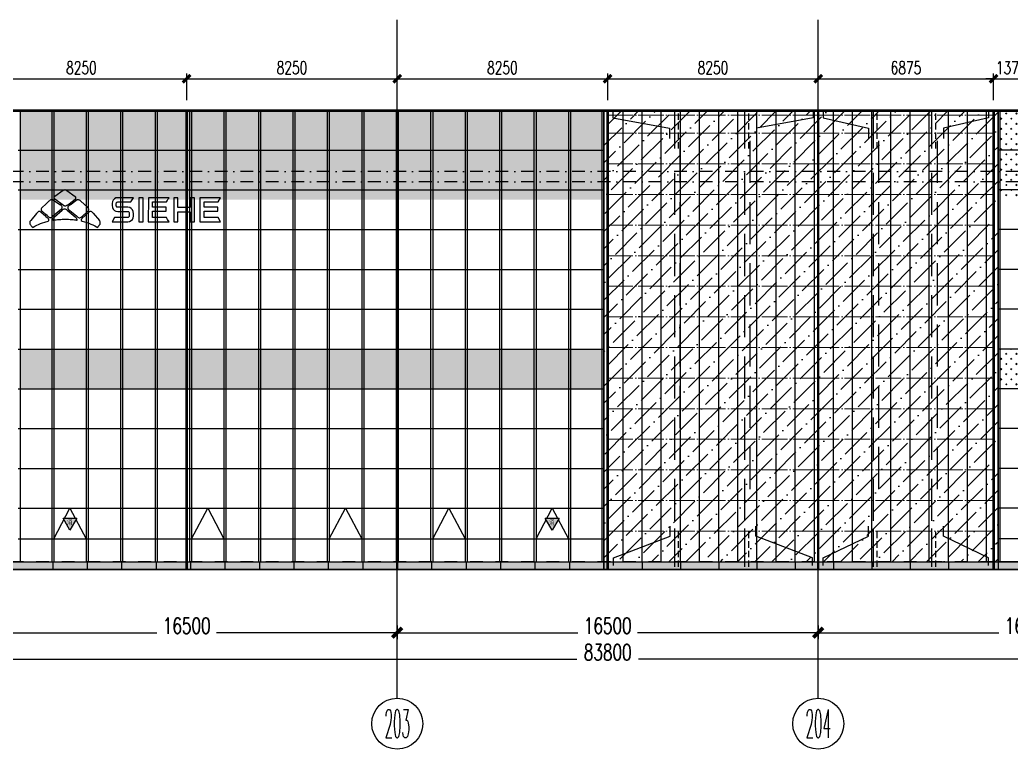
# Model space of a CAD drawing. Extents: x -2072575 to 87763, y -155913 to 742026.
# Drawn here: x -1255648 to -1216796, y 551370 to 579968 of the extents above; entities that cross this region are included whole.
import ezdxf
from ezdxf.enums import TextEntityAlignment as Align

# ---------------------------------------------------------------- set-up
doc = ezdxf.new("R2010")
doc.units = 0
doc.header["$LTSCALE"] = 1000
for name, pattern in [('CENTER', [2, 1.25, -0.25, 0.25, -0.25]), ('DASHDOT', [1, 0.5, -0.25, 0, -0.25]), ('DASHED', [0.75, 0.5, -0.25]), ('DOT', [0.25, 0, -0.25]), ('DOTE', [2.42, 2, -0.2, 0.02, -0.2])]:
    doc.linetypes.add(name, pattern=pattern)
doc.layers.get('Defpoints').update_dxf_attribs({"color": 210})
for name, color, linetype in [('!ZN1-填充-8', 8, 'Continuous'), ('!ZN1-文字-7', 7, 'Continuous'), ('!ZN1-标注-173', 173, 'Continuous'), ('!ZN3-玻璃幕墙-4', 4, 'Continuous'), ('!ZN4-辅助材料-1', 1, 'Continuous'), ('12圆钢+30钢套管撑杆', 3, 'Continuous'), ('12圆钢斜拉条', 30, 'Continuous'), ('12圆钢直拉条', 22, 'Continuous'), ('3符号', 3, 'Continuous'), ('3铝板幕墙', 3, 'Continuous'), ('4玻璃幕墙', 4, 'Continuous'), ('A-LIN-V', 9, 'Continuous'), ('A-SFCE', 30, 'Continuous'), ('A-云线', 50, 'Continuous'), ('AS-WALL', 40, 'Continuous'), ('DIM', 173, 'Continuous'), ('DOT', 8, 'DOT'), ('DOTE', 1, 'CENTER'), ('压型钢板', 23, 'Continuous')]:
    doc.layers.add(name, color=color, linetype=linetype)
for name, color, linetype, lineweight in [('A-WALL-HATCH', 8, 'Continuous', 13), ('冷弯薄壁C型钢 250x75x20x3.0', 51, 'DOTE', 0), ('梁', 4, 'Continuous', 18)]:
    doc.layers.add(name, color=color, linetype=linetype, lineweight=lineweight)
doc.styles.add('_TCH_AXIS', font='COMPLEX', dxfattribs={"bigfont": 'GBCBIG'})
doc.styles.add('DHTEXT-1', font='romans.shx', dxfattribs={"width": 0.7, "bigfont": 'chinese.shx'})
doc.styles.add('样式 1', font='romans.shx', dxfattribs={"width": 0.7, "bigfont": 'chinese.shx'})
doc.dimstyles.new('ZN200', dxfattribs={"dimscale": 200, "dimtxt": 2.5, "dimasz": 1.5, "dimexe": 1, "dimexo": 2, "dimgap": 0.9, "dimtad": 1, "dimdec": 0, "dimdsep": 46, "dimtxsty": 'DHTEXT-1', "dimblk": 'ARCHTICK', "dimcen": 2.5, "dimclrd": 173, "dimclre": 173, "dimclrt": 7, "dimazin": 2, "dimtfac": 1, "dimtdec": 0, "dimtix": 1, "dimtmove": 2, "dimatfit": 3, "dimfxl": 0, "dimtolj": 1, "dimtzin": 0, "dimarcsym": 0})
doc.dimstyles.new('ZN250', dxfattribs={"dimscale": 250, "dimtxt": 2.5, "dimasz": 1.5, "dimexe": 1, "dimexo": 2, "dimgap": 0.9, "dimtad": 1, "dimdec": 0, "dimdsep": 46, "dimtxsty": 'DHTEXT-1', "dimblk": 'ARCHTICK', "dimcen": 2.5, "dimclrd": 173, "dimclre": 173, "dimclrt": 7, "dimazin": 2, "dimtfac": 1, "dimtdec": 0, "dimtix": 1, "dimtmove": 2, "dimatfit": 3, "dimfxl": 0, "dimarcsym": 0})

# ---------------------------------------------------------------- blocks, each defined once
blk = doc.blocks.new('_ArchTick')
at = {"color": 0, "linetype": 'ByBlock', "const_width": 0.4}
blk.add_lwpolyline([(-0.5, -0.5), (0.5, 0.5)], dxfattribs=at)
blk = doc.blocks.new('*D137')
at = {"layer": 'Defpoints', "color": 0, "ltscale": 2500, "transparency": 16777216}
for p in [(-1315387, 656391), (-1231587, 656391), (-1231587, 654565)]:
    blk.add_point(p, dxfattribs=at)
at = {"layer": 'DIM', "color": 173, "linetype": 'ByBlock', "lineweight": -2, "ltscale": 2500, "transparency": 16777216}
for p, q in [((-1315387, 655891), (-1315387, 654315)), ((-1231587, 655891), (-1231587, 654315)), ((-1315387, 654565), (-1274691, 654565)), ((-1231587, 654565), (-1272283, 654565))]:
    blk.add_line(p, q, dxfattribs=at)
at = {"layer": 'DIM', "color": 173, "lineweight": -2, "ltscale": 2500, "transparency": 16777216, "xscale": 375, "yscale": 375, "zscale": 375, "rotation": 180}
blk.add_blockref('_ArchTick', (-1315387, 654565), dxfattribs=at)
at = {"layer": 'DIM', "color": 173, "lineweight": -2, "ltscale": 2500, "transparency": 16777216, "xscale": 375, "yscale": 375, "zscale": 375}
blk.add_blockref('_ArchTick', (-1231587, 654565), dxfattribs=at)
at = {"layer": 'DIM', "color": 7, "ltscale": 2500, "transparency": 16777216, "insert": (-1273487, 654840), "char_height": 625, "attachment_point": 5, "style": 'DHTEXT-1'}
blk.add_mtext('83800', dxfattribs=at)
blk = doc.blocks.new('*D145')
at = {"layer": 'Defpoints', "color": 0, "ltscale": 2500, "transparency": 16777216}
for p in [(-1265237, 656391), (-1248737, 656391), (-1248737, 655605)]:
    blk.add_point(p, dxfattribs=at)
at = {"layer": 'DIM', "color": 173, "linetype": 'ByBlock', "lineweight": -2, "ltscale": 2500, "transparency": 16777216}
for p, q in [((-1265237, 655891), (-1265237, 655355)), ((-1248737, 655891), (-1248737, 655355)), ((-1265237, 655605), (-1258160, 655605)), ((-1248737, 655605), (-1255814, 655605))]:
    blk.add_line(p, q, dxfattribs=at)
at = {"layer": 'DIM', "color": 173, "lineweight": -2, "ltscale": 2500, "transparency": 16777216, "xscale": 375, "yscale": 375, "zscale": 375, "rotation": 180}
blk.add_blockref('_ArchTick', (-1265237, 655605), dxfattribs=at)
at = {"layer": 'DIM', "color": 173, "lineweight": -2, "ltscale": 2500, "transparency": 16777216, "xscale": 375, "yscale": 375, "zscale": 375}
blk.add_blockref('_ArchTick', (-1248737, 655605), dxfattribs=at)
at = {"layer": 'DIM', "color": 7, "ltscale": 2500, "transparency": 16777216, "insert": (-1256987, 655880), "char_height": 625, "attachment_point": 5, "style": 'DHTEXT-1'}
blk.add_mtext('16500', dxfattribs=at)
blk = doc.blocks.new('*D146')
at = {"layer": 'Defpoints', "color": 0, "ltscale": 2500, "transparency": 16777216}
for p in [(-1281737, 656391), (-1265237, 656391), (-1265237, 655605)]:
    blk.add_point(p, dxfattribs=at)
at = {"layer": 'DIM', "color": 173, "linetype": 'ByBlock', "lineweight": -2, "ltscale": 2500, "transparency": 16777216}
for p, q in [((-1281737, 655891), (-1281737, 655355)), ((-1265237, 655891), (-1265237, 655355)), ((-1281737, 655605), (-1274660, 655605)), ((-1265237, 655605), (-1272314, 655605))]:
    blk.add_line(p, q, dxfattribs=at)
at = {"layer": 'DIM', "color": 173, "lineweight": -2, "ltscale": 2500, "transparency": 16777216, "xscale": 375, "yscale": 375, "zscale": 375, "rotation": 180}
blk.add_blockref('_ArchTick', (-1281737, 655605), dxfattribs=at)
at = {"layer": 'DIM', "color": 173, "lineweight": -2, "ltscale": 2500, "transparency": 16777216, "xscale": 375, "yscale": 375, "zscale": 375}
blk.add_blockref('_ArchTick', (-1265237, 655605), dxfattribs=at)
at = {"layer": 'DIM', "color": 7, "ltscale": 2500, "transparency": 16777216, "insert": (-1273487, 655880), "char_height": 625, "attachment_point": 5, "style": 'DHTEXT-1'}
blk.add_mtext('16500', dxfattribs=at)
blk = doc.blocks.new('*D147')
at = {"layer": 'Defpoints', "color": 0, "ltscale": 2500, "transparency": 16777216}
for p in [(-1298237, 656391), (-1281737, 656391), (-1281737, 655605)]:
    blk.add_point(p, dxfattribs=at)
at = {"layer": 'DIM', "color": 173, "linetype": 'ByBlock', "lineweight": -2, "ltscale": 2500, "transparency": 16777216}
for p, q in [((-1298237, 655891), (-1298237, 655355)), ((-1281737, 655891), (-1281737, 655355)), ((-1298237, 655605), (-1291160, 655605)), ((-1281737, 655605), (-1288814, 655605))]:
    blk.add_line(p, q, dxfattribs=at)
at = {"layer": 'DIM', "color": 173, "lineweight": -2, "ltscale": 2500, "transparency": 16777216, "xscale": 375, "yscale": 375, "zscale": 375, "rotation": 180}
blk.add_blockref('_ArchTick', (-1298237, 655605), dxfattribs=at)
at = {"layer": 'DIM', "color": 173, "lineweight": -2, "ltscale": 2500, "transparency": 16777216, "xscale": 375, "yscale": 375, "zscale": 375}
blk.add_blockref('_ArchTick', (-1281737, 655605), dxfattribs=at)
at = {"layer": 'DIM', "color": 7, "ltscale": 2500, "transparency": 16777216, "insert": (-1289987, 655880), "char_height": 625, "attachment_point": 5, "style": 'DHTEXT-1'}
blk.add_mtext('16500', dxfattribs=at)
blk = doc.blocks.new('卓越-轴号')
blk.add_circle((0, 0), 4)
at = {"color": 0, "style": '_TCH_AXIS', "width": 1.041667, "flags": 8}
blk.add_attdef('A', text='', height=4.48, dxfattribs=at).set_placement((-2, -2.24), (2, -2.24), align=Align.FIT)
blk = doc.blocks.new('44443')
at = {"layer": '4玻璃幕墙', "color": 252}
for p, q in [((-1352730, 534887), (-1352730, 517237)), ((-1352650, 534887), (-1352650, 517237))]:
    blk.add_line(p, q, dxfattribs=at)
blk = doc.blocks.new('消防救援口标识')
blk.add_wipeout([(0, 0), (-150, 260), (150, 260)]).dxf.layer = '!ZN1-标注-173'
at = {"layer": '!ZN1-填充-8'}
h = blk.add_hatch(color=252, dxfattribs=at)
h.dxf.hatch_style = 1
h.paths.add_polyline_path([(0, 0), (-150, 260), (150, 260)])
at = {"layer": '!ZN1-标注-173'}
blk.add_lwpolyline([(0, 0), (-150, 260), (150, 260)], close=True, dxfattribs=at)
at = {"layer": '!ZN1-文字-7', "ltscale": 1.5, "style": '样式 1', "width": 0.7}
blk.add_text('消', height=120, dxfattribs=at).set_placement((-62, 164), align=Align.MIDDLE_LEFT)
blk = doc.blocks.new('紧急救援窗口')
at = {"layer": '!ZN4-辅助材料-1', "xscale": 1.8, "yscale": 1.8, "zscale": 1.8}
blk.add_blockref('消防救援口标识', (74715, -11410), dxfattribs=at)
blk = doc.blocks.new('20250905092136')
at = {"layer": '!ZN1-填充-8', "ltscale": 0.5}
h = blk.add_hatch(dxfattribs=at)
h.set_pattern_fill('石膏板', color=252, scale=80)
h.set_pattern_definition([(45, (2048639.06, -546530.2), (-200.000005, 200.000005), [64, -218.84272]), (135, (2049084.32, -546530.2), (-200.000005, -200.000005), [64, -218.84272])])
h.paths.add_polyline_path([(18230, 17650), (41020, 17650), (41020, 14200), (18230, 14200)])
at = {"layer": '!ZN1-填充-8'}
h = blk.add_hatch(dxfattribs=at)
h.set_pattern_fill('ANSI36', color=252, scale=300, style=0)
h.set_pattern_definition([(45, (1273858.43, -558720.36), (252.5697, 926.08891), [1190.625, -238.125, 0, -238.125])])
h.paths.add_polyline_path([(41100, 0), (56550, 0), (56550, 17650), (41100, 17650)])
at = {"layer": '!ZN1-填充-8', "ltscale": 0.5}
h = blk.add_hatch(dxfattribs=at)
h.set_pattern_fill('石膏板', color=252, scale=80)
h.set_pattern_definition([(45, (2082989.1, -546530.2), (-200.000005, 200.000005), [64, -218.84272]), (135, (2083434.35, -546530.2), (-200.000005, -200.000005), [64, -218.84272])])
h.paths.add_polyline_path([(56630, 17650), (75370, 17650), (75370, 14200), (56630, 14200)])
h = blk.add_hatch(dxfattribs=at)
h.set_pattern_fill('石膏板', color=252, scale=80)
h.set_pattern_definition([(45, (2048639.06, -553950.2), (-200.000005, 200.000005), [64, -218.84272]), (135, (2049084.32, -553950.2), (-200.000005, -200.000005), [64, -218.84272])])
h.paths.add_polyline_path([(18230, 8340), (41020, 8340), (41020, 6780), (18230, 6780)])
h = blk.add_hatch(dxfattribs=at)
h.set_pattern_fill('石膏板', color=252, scale=80)
h.set_pattern_definition([(45, (2082989.1, -553950.2), (-200.000005, 200.000005), [64, -218.84272]), (135, (2083434.35, -553950.2), (-200.000005, -200.000005), [64, -218.84272])])
h.paths.add_polyline_path([(56630, 8340), (75370, 8340), (75370, 6780), (56630, 6780)])
at = {"layer": '!ZN1-填充-8'}
h = blk.add_hatch(dxfattribs=at)
h.set_pattern_fill('DOTS', color=252, scale=100, style=0)
h.set_pattern_definition([(0, (1273858.43, -558720.36), (79.375, 158.75), [0, -158.75])])
h.paths.add_polyline_path([(-650, 0), (83150, 0), (83150, -300), (-650, -300)])
at = {"layer": '!ZN3-玻璃幕墙-4', "color": 252, "ltscale": 10}
for points in [[(19540, 900), (20175, 2100), (20810, 900)], [(24940, 900), (25575, 2100), (26210, 900)], [(30340, 900), (30975, 2100), (31610, 900)], [(34390, 900), (35025, 2100), (35660, 900)], [(38440, 900), (39075, 2100), (39710, 900)]]:
    blk.add_lwpolyline(points, dxfattribs=at)
at = {"layer": '3铝板幕墙', "color": 252, "ltscale": 2000}
for p, q in [((19500, 0), (19500, -300)), ((20850, 0), (20850, -300)), ((22200, 0), (22200, -300)), ((23550, 0), (23550, -300)), ((24900, 0), (24900, -300)), ((26250, 0), (26250, -300)), ((27600, 0), (27600, -300)), ((28950, 0), (28950, -300)), ((30300, 0), (30300, -300)), ((31650, 0), (31650, -300)), ((41100, 0), (41100, -300)), ((42600, 0), (42600, -300)), ((44100, 0), (44100, -300)), ((45600, 0), (45600, -300)), ((47100, 0), (47100, -300)), ((48600, 0), (48600, -300)), ((50100, 0), (50100, -300)), ((51600, 0), (51600, -300)), ((53100, 0), (53100, -300)), ((54600, 0), (54600, -300)), ((56550, 0), (56550, -300)), ((33000, 0), (33000, -300)), ((34350, 0), (34350, -300)), ((35700, 0), (35700, -300)), ((37050, 0), (37050, -300)), ((38400, 0), (38400, -300)), ((39750, 0), (39750, -300))]:
    blk.add_line(p, q, dxfattribs=at)
blk.add_lwpolyline([(-650, 0), (83150, 0), (83150, -300), (-650, -300)], close=True, dxfattribs=at)
at = {"layer": '4玻璃幕墙', "color": 252, "ltscale": 1.5}
for p, q in [((18230, 0), (18230, 17650)), ((41020, 17650), (41020, 0)), ((41100, 17650), (41100, 0)), ((56550, 0), (56550, 17650)), ((56630, 0), (56630, 17650))]:
    blk.add_line(p, q, dxfattribs=at)
at = {"layer": '4玻璃幕墙', "color": 252}
for p, q in [((18150, 16140), (41100, 16140)), ((75370, 16140), (56550, 16140)), ((18150, 14580), (41100, 14580)), ((75425, 14580), (56550, 14580)), ((18150, 13020), (41100, 13020)), ((75425, 13020), (56550, 13020)), ((18150, 11460), (41100, 11460)), ((75425, 11460), (56550, 11460)), ((18150, 9900), (41100, 9900)), ((75425, 9900), (56550, 9900)), ((18150, 8340), (41100, 8340)), ((75425, 8340), (56550, 8340)), ((18150, 6780), (41100, 6780)), ((75425, 6780), (56550, 6780)), ((18150, 5220), (41100, 5220)), ((75425, 5220), (56550, 5220)), ((18150, 3660), (41100, 3660)), ((75425, 3660), (56550, 3660)), ((18150, 2100), (41100, 2100)), ((75425, 2100), (56550, 2100)), ((18150, 900), (41100, 900)), ((75425, 900), (56550, 900)), ((75425, 0), (56550, 0))]:
    blk.add_line(p, q, dxfattribs=at)
at = {"layer": 'A-LIN-V', "color": 252}
for p, q in [((83150, 17700), (-650, 17700)), ((83150, 17650), (-650, 17650)), ((41100, -300), (41100, 17650)), ((56550, 17650), (56550, -300)), ((19902, 14554), (19587, 14326)), ((19915, 14561), (19902, 14554)), ((19931, 14569), (19915, 14561)), ((19949, 14573), (19931, 14569)), ((19968, 14575), (19949, 14573)), ((19968, 14575), (19968, 14575)), ((19987, 14575), (19968, 14575)), ((19987, 14575), (19987, 14575)), ((20006, 14572), (19987, 14575)), ((20006, 14572), (20006, 14572)), ((20023, 14566), (20006, 14572)), ((20024, 14566), (20023, 14566)), ((20039, 14558), (20023, 14566)), ((20040, 14558), (20039, 14558)), ((20051, 14550), (20039, 14558)), ((20051, 14551), (20051, 14550)), ((20051, 14550), (20378, 14316)), ((19213, 14010), (19095, 13900)), ((19213, 14010), (19262, 14055)), ((19353, 14140), (19262, 14055)), ((19367, 14153), (19353, 14140)), ((19399, 14176), (19367, 14153)), ((19430, 14189), (19399, 14176)), ((19459, 14194), (19430, 14189)), ((19459, 14194), (19459, 14194)), ((19484, 14193), (19459, 14194)), ((19505, 14188), (19484, 14193)), ((19484, 14193), (19484, 14193)), ((19522, 14182), (19505, 14188)), ((19506, 14188), (19505, 14188)), ((19535, 14175), (19522, 14182)), ((19522, 14182), (19522, 14182)), ((19535, 14175), (19535, 14175)), ((19535, 14175), (19780, 14001)), ((19549, 14280), (19548, 14267)), ((19548, 14267), (19550, 14253)), ((19554, 14294), (19549, 14280)), ((19550, 14253), (19555, 14240)), ((19563, 14306), (19554, 14294)), ((19555, 14240), (19564, 14228)), ((19575, 14317), (19563, 14306)), ((19564, 14228), (19577, 14217)), ((19587, 14326), (19575, 14317)), ((19913, 13976), (19577, 14217)), ((19825, 13967), (19780, 14001)), ((19780, 14001), (19780, 14001)), ((20063, 13982), (20142, 14039)), ((20142, 14039), (20379, 14210)), ((20142, 14039), (20142, 14039)), ((20179, 13994), (20154, 13976)), ((20179, 13994), (20409, 14159)), ((20378, 14317), (20378, 14316)), ((20388, 14308), (20378, 14316)), ((20379, 14210), (20390, 14219)), ((20380, 14210), (20379, 14210)), ((20388, 14309), (20388, 14308)), ((20399, 14297), (20388, 14308)), ((20390, 14219), (20400, 14231)), ((20390, 14219), (20390, 14219)), ((20399, 14297), (20399, 14297)), ((20405, 14286), (20399, 14297)), ((20400, 14231), (20407, 14243)), ((20401, 14231), (20400, 14231)), ((20406, 14284), (20405, 14286)), ((20407, 14284), (20406, 14284)), ((20410, 14271), (20406, 14284)), ((20407, 14244), (20410, 14257)), ((20407, 14244), (20407, 14244)), ((20407, 14243), (20407, 14244)), ((20409, 14159), (20407, 14243)), ((20417, 14165), (20409, 14159)), ((20411, 14271), (20410, 14271)), ((20410, 14257), (20410, 14271)), ((20411, 14257), (20410, 14257)), ((20428, 14171), (20417, 14165)), ((20442, 14177), (20428, 14171)), ((20459, 14182), (20442, 14177)), ((20461, 14183), (20459, 14182)), ((20485, 14186), (20461, 14183)), ((20485, 14186), (20485, 14186)), ((20512, 14185), (20485, 14186)), ((20542, 14176), (20512, 14185)), ((20513, 14185), (20512, 14185)), ((20574, 14158), (20542, 14176)), ((20543, 14176), (20542, 14176)), ((20597, 14138), (20574, 14158)), ((20574, 14158), (20574, 14158)), ((20597, 14138), (20597, 14138)), ((20856, 13899), (20597, 14138)), ((21837, 14121), (21826, 14051)), ((21826, 14051), (21826, 13964)), ((21869, 14182), (21837, 14121)), ((21917, 14230), (21869, 14182)), ((21978, 14262), (21917, 14230)), ((22048, 14273), (21978, 14262)), ((21992, 14041), (21995, 14069)), ((21992, 14041), (21992, 14041)), ((21992, 13954), (21992, 14041)), ((21995, 14069), (22003, 14084)), ((21995, 14069), (21995, 14069)), ((22003, 14084), (22015, 14096)), ((22003, 14084), (22003, 14084)), ((22015, 14096), (22030, 14104)), ((22015, 14096), (22015, 14096)), ((22030, 14104), (22048, 14107)), ((22031, 14104), (22030, 14104)), ((22049, 14273), (22048, 14273)), ((22048, 14107), (22567, 14107)), ((22663, 14273), (22049, 14273)), ((22567, 14107), (22663, 14273)), ((22567, 14107), (22567, 14107)), ((22663, 14273), (22663, 14273)), ((22872, 14273), (22872, 13332)), ((22872, 14273), (22872, 14273)), ((23038, 14273), (22872, 14273)), ((23038, 13332), (23038, 14273)), ((23038, 14273), (23038, 14273)), ((23247, 14273), (23246, 13333)), ((23247, 14273), (23247, 14273)), ((23979, 14273), (23247, 14273)), ((23413, 14107), (23961, 14107)), ((23413, 13905), (23413, 14107)), ((23961, 14107), (23983, 14145)), ((23961, 14107), (23961, 14107)), ((24029, 14273), (23979, 14273)), ((23983, 14145), (24030, 14228)), ((24057, 14273), (24029, 14273)), ((24030, 14228), (24057, 14273)), ((24057, 14273), (24057, 14273)), ((24242, 14273), (24242, 13332)), ((24243, 14273), (24242, 14273)), ((24408, 14273), (24243, 14273)), ((24408, 13885), (24408, 14273)), ((24409, 14273), (24408, 14273)), ((24409, 13885), (24409, 14273)), ((24886, 14272), (24886, 13885)), ((24886, 14272), (24886, 14272)), ((25052, 14272), (24886, 14272)), ((25052, 13332), (25052, 14272)), ((25052, 13332), (25052, 14272)), ((25052, 14272), (25052, 14272)), ((25269, 14273), (25269, 13332)), ((25270, 14273), (25269, 14273)), ((25346, 14273), (25270, 14273)), ((25435, 14273), (25346, 14273)), ((25346, 14273), (25346, 14273)), ((25436, 14273), (25435, 14273)), ((25435, 13905), (25435, 14107)), ((25435, 14107), (25436, 14107)), ((26080, 14273), (25436, 14273)), ((25436, 13905), (25436, 14107)), ((25436, 14107), (25984, 14107)), ((25984, 14107), (26080, 14273)), ((25984, 14107), (26080, 14273)), ((25984, 14107), (25984, 14107)), ((26080, 14273), (26080, 14273)), ((18866, 13658), (18637, 13379)), ((18878, 13673), (18866, 13658)), ((18911, 13706), (18878, 13673)), ((18941, 13726), (18911, 13706)), ((18968, 13734), (18941, 13726)), ((18968, 13734), (18968, 13734)), ((18991, 13734), (18968, 13734)), ((19010, 13729), (18991, 13734)), ((18991, 13734), (18991, 13734)), ((19025, 13721), (19010, 13729)), ((19010, 13729), (19010, 13729)), ((19037, 13712), (19025, 13721)), ((19025, 13721), (19025, 13721)), ((19037, 13712), (19037, 13712)), ((19228, 13542), (19037, 13712)), ((19050, 13837), (19046, 13813)), ((19046, 13813), (19050, 13788)), ((19060, 13858), (19050, 13837)), ((19050, 13788), (19065, 13763)), ((19072, 13876), (19060, 13858)), ((19065, 13763), (19080, 13749)), ((19084, 13889), (19072, 13876)), ((19225, 13620), (19080, 13749)), ((19095, 13900), (19084, 13889)), ((19277, 13575), (19225, 13620)), ((19838, 13829), (19491, 13533)), ((19568, 13518), (19873, 13784)), ((19853, 13936), (19825, 13967)), ((19826, 13967), (19825, 13967)), ((19838, 13829), (19850, 13839)), ((19838, 13829), (19838, 13829)), ((19850, 13839), (19860, 13852)), ((19850, 13839), (19850, 13839)), ((19867, 13909), (19853, 13936)), ((19854, 13936), (19853, 13936)), ((19860, 13852), (19867, 13866)), ((19861, 13852), (19860, 13852)), ((19871, 13885), (19867, 13909)), ((19868, 13909), (19867, 13909)), ((19867, 13866), (19871, 13885)), ((19868, 13866), (19867, 13866)), ((19871, 13885), (19871, 13885)), ((19885, 13794), (19873, 13784)), ((19906, 13808), (19885, 13794)), ((19929, 13817), (19906, 13808)), ((19913, 13976), (19927, 13968)), ((19927, 13968), (19944, 13961)), ((19953, 13822), (19929, 13817)), ((19944, 13961), (19962, 13957)), ((19977, 13823), (19953, 13822)), ((19962, 13957), (19981, 13955)), ((20002, 13820), (19977, 13823)), ((19978, 13823), (19977, 13823)), ((19981, 13955), (20000, 13956)), ((19981, 13955), (19981, 13955)), ((20000, 13956), (20018, 13959)), ((20000, 13956), (20000, 13956)), ((20026, 13813), (20002, 13820)), ((20002, 13820), (20002, 13820)), ((20018, 13959), (20035, 13965)), ((20018, 13959), (20018, 13959)), ((20048, 13802), (20026, 13813)), ((20026, 13813), (20026, 13813)), ((20035, 13965), (20051, 13974)), ((20036, 13965), (20035, 13965)), ((20065, 13790), (20048, 13802)), ((20048, 13802), (20048, 13802)), ((20051, 13974), (20063, 13982)), ((20052, 13974), (20051, 13974)), ((20063, 13982), (20063, 13982)), ((20066, 13790), (20065, 13790)), ((20065, 13790), (20381, 13522)), ((20095, 13914), (20086, 13889)), ((20086, 13889), (20087, 13867)), ((20087, 13867), (20092, 13850)), ((20092, 13850), (20100, 13838)), ((20116, 13944), (20095, 13914)), ((20100, 13838), (20109, 13828)), ((20109, 13828), (20428, 13558)), ((20154, 13976), (20116, 13944)), ((20880, 13746), (20636, 13528)), ((20642, 13457), (20917, 13705)), ((20868, 13887), (20856, 13899)), ((20856, 13899), (20856, 13899)), ((20879, 13876), (20868, 13887)), ((20869, 13887), (20868, 13887)), ((20891, 13860), (20879, 13876)), ((20879, 13876), (20879, 13876)), ((20880, 13746), (20900, 13768)), ((20881, 13746), (20880, 13746)), ((20902, 13840), (20891, 13860)), ((20891, 13860), (20891, 13860)), ((20900, 13768), (20910, 13793)), ((20900, 13768), (20900, 13768)), ((20910, 13818), (20902, 13840)), ((20903, 13840), (20902, 13840)), ((20910, 13793), (20910, 13818)), ((20910, 13818), (20910, 13818)), ((20910, 13793), (20910, 13793)), ((20929, 13715), (20917, 13705)), ((20939, 13722), (20929, 13715)), ((20955, 13729), (20939, 13722)), ((20976, 13733), (20955, 13729)), ((20976, 13733), (20976, 13733)), ((21000, 13731), (20976, 13733)), ((21028, 13720), (21000, 13731)), ((21000, 13731), (21000, 13731)), ((21059, 13697), (21028, 13720)), ((21028, 13720), (21028, 13720)), ((21087, 13665), (21059, 13697)), ((21059, 13697), (21059, 13697)), ((21088, 13665), (21087, 13665)), ((21087, 13665), (21326, 13378)), ((21826, 13964), (21837, 13884)), ((21837, 13884), (21869, 13823)), ((21869, 13823), (21917, 13774)), ((21917, 13774), (21978, 13743)), ((21978, 13743), (22048, 13731)), ((21995, 13936), (21992, 13954)), ((21992, 13954), (21992, 13954)), ((22003, 13921), (21995, 13936)), ((21995, 13936), (21995, 13936)), ((22015, 13908), (22003, 13921)), ((22003, 13921), (22003, 13921)), ((22030, 13900), (22015, 13908)), ((22015, 13908), (22015, 13908)), ((22048, 13897), (22030, 13900)), ((22031, 13900), (22030, 13900)), ((22049, 13897), (22048, 13897)), ((22048, 13731), (22440, 13731)), ((22440, 13897), (22049, 13897)), ((22515, 13886), (22440, 13897)), ((22441, 13897), (22440, 13897)), ((22440, 13731), (22455, 13731)), ((22455, 13731), (22470, 13726)), ((22470, 13726), (22484, 13714)), ((22484, 13714), (22493, 13691)), ((22493, 13691), (22497, 13652)), ((22497, 13652), (22497, 13565)), ((22577, 13854), (22515, 13886)), ((22516, 13886), (22515, 13886)), ((22624, 13803), (22577, 13854)), ((22578, 13854), (22577, 13854)), ((22653, 13735), (22624, 13803)), ((22624, 13803), (22624, 13803)), ((22663, 13642), (22653, 13735)), ((22653, 13735), (22653, 13735)), ((22663, 13642), (22663, 13642)), ((22663, 13555), (22663, 13642)), ((23412, 13499), (23413, 13739)), ((23413, 13905), (23413, 13905)), ((23942, 13905), (23413, 13905)), ((23413, 13739), (23942, 13739)), ((23942, 13739), (23942, 13905)), ((23943, 13905), (23942, 13905)), ((23943, 13739), (23942, 13739)), ((24409, 13885), (24408, 13885)), ((24408, 13332), (24408, 13719)), ((24408, 13719), (24409, 13719)), ((24886, 13885), (24409, 13885)), ((24409, 13332), (24409, 13719)), ((24409, 13719), (24886, 13719)), ((24886, 13719), (24886, 13332)), ((25436, 13905), (25435, 13905)), ((25435, 13498), (25435, 13739)), ((25435, 13739), (25436, 13739)), ((25965, 13905), (25436, 13905)), ((25436, 13498), (25436, 13739)), ((25436, 13739), (25965, 13739)), ((25965, 13739), (25965, 13905)), ((25965, 13739), (25965, 13905)), ((25965, 13905), (25965, 13905)), ((25965, 13739), (25965, 13739)), ((18599, 13310), (18596, 13282)), ((18596, 13282), (18601, 13251)), ((18607, 13334), (18599, 13310)), ((18601, 13251), (18617, 13217)), ((18617, 13354), (18607, 13334)), ((18627, 13368), (18617, 13354)), ((18617, 13217), (18635, 13194)), ((18637, 13379), (18627, 13368)), ((18871, 13193), (18944, 13228)), ((18944, 13228), (19022, 13261)), ((18945, 13228), (18944, 13228)), ((19022, 13261), (19104, 13291)), ((19022, 13261), (19022, 13261)), ((19104, 13291), (19189, 13318)), ((19104, 13291), (19104, 13291)), ((19189, 13318), (19235, 13331)), ((19190, 13318), (19189, 13318)), ((19228, 13542), (19279, 13496)), ((19235, 13331), (19278, 13343)), ((19318, 13538), (19277, 13575)), ((19278, 13343), (19284, 13344)), ((19278, 13343), (19278, 13343)), ((19322, 13458), (19279, 13496)), ((19284, 13344), (19344, 13361)), ((19318, 13538), (19328, 13529)), ((19330, 13447), (19322, 13458)), ((19322, 13458), (19322, 13458)), ((19328, 13529), (19340, 13519)), ((19337, 13435), (19330, 13447)), ((19330, 13447), (19330, 13447)), ((19342, 13422), (19337, 13435)), ((19338, 13435), (19337, 13435)), ((19340, 13519), (19357, 13509)), ((19346, 13409), (19342, 13422)), ((19343, 13422), (19342, 13422)), ((19344, 13361), (19346, 13372)), ((19345, 13361), (19344, 13361)), ((19347, 13397), (19346, 13409)), ((19346, 13409), (19346, 13409)), ((19346, 13372), (19347, 13384)), ((19346, 13372), (19346, 13372)), ((19347, 13384), (19347, 13397)), ((19347, 13397), (19347, 13397)), ((19347, 13384), (19347, 13384)), ((19357, 13509), (19378, 13501)), ((19378, 13501), (19403, 13497)), ((19404, 13497), (19403, 13497)), ((19404, 13497), (19431, 13499)), ((19431, 13499), (19461, 13511)), ((19431, 13499), (19431, 13499)), ((19461, 13511), (19482, 13526)), ((19461, 13511), (19461, 13511)), ((19482, 13526), (19491, 13533)), ((19482, 13526), (19482, 13526)), ((19491, 13533), (19491, 13533)), ((19496, 13426), (19491, 13402)), ((19491, 13402), (19515, 13392)), ((19507, 13448), (19496, 13426)), ((19520, 13468), (19507, 13448)), ((19515, 13392), (19573, 13400)), ((19515, 13392), (19515, 13392)), ((19534, 13486), (19520, 13468)), ((19547, 13500), (19534, 13486)), ((19558, 13510), (19547, 13500)), ((19568, 13518), (19558, 13510)), ((19573, 13400), (19631, 13408)), ((19573, 13400), (19573, 13400)), ((19632, 13408), (19631, 13408)), ((19632, 13408), (19691, 13414)), ((19691, 13414), (19751, 13419)), ((19691, 13414), (19691, 13414)), ((19751, 13419), (19812, 13423)), ((19751, 13419), (19751, 13419)), ((19812, 13423), (19874, 13426)), ((19812, 13423), (19812, 13423)), ((19874, 13426), (19936, 13428)), ((19936, 13428), (19998, 13428)), ((19998, 13428), (20059, 13427)), ((20059, 13427), (20119, 13425)), ((20119, 13425), (20178, 13422)), ((20178, 13422), (20237, 13418)), ((20237, 13418), (20295, 13413)), ((20295, 13413), (20352, 13406)), ((20352, 13406), (20409, 13399)), ((20382, 13522), (20381, 13522)), ((20394, 13512), (20381, 13522)), ((20406, 13500), (20394, 13512)), ((20394, 13512), (20394, 13512)), ((20420, 13484), (20406, 13500)), ((20406, 13500), (20406, 13500)), ((20409, 13399), (20433, 13397)), ((20420, 13484), (20420, 13484)), ((20431, 13470), (20420, 13484)), ((20468, 13525), (20428, 13558)), ((20434, 13465), (20431, 13470)), ((20433, 13397), (20457, 13395)), ((20446, 13443), (20434, 13465)), ((20434, 13465), (20434, 13465)), ((20454, 13420), (20446, 13443)), ((20447, 13443), (20446, 13443)), ((20457, 13395), (20454, 13420)), ((20455, 13420), (20454, 13420)), ((20457, 13395), (20457, 13395)), ((20468, 13525), (20479, 13515)), ((20479, 13515), (20510, 13497)), ((20479, 13515), (20479, 13515)), ((20510, 13497), (20540, 13490)), ((20540, 13490), (20540, 13490)), ((20540, 13490), (20566, 13490)), ((20566, 13490), (20589, 13497)), ((20566, 13490), (20566, 13490)), ((20589, 13497), (20609, 13507)), ((20590, 13497), (20589, 13497)), ((20609, 13507), (20624, 13517)), ((20609, 13507), (20609, 13507)), ((20615, 13401), (20614, 13389)), ((20614, 13389), (20615, 13378)), ((20617, 13413), (20615, 13401)), ((20615, 13378), (20657, 13352)), ((20621, 13425), (20617, 13413)), ((20627, 13437), (20621, 13425)), ((20624, 13517), (20636, 13528)), ((20624, 13517), (20624, 13517)), ((20634, 13448), (20627, 13437)), ((20642, 13457), (20634, 13448)), ((20637, 13528), (20636, 13528)), ((20657, 13352), (20747, 13328)), ((20747, 13328), (20835, 13302)), ((20835, 13302), (20918, 13273)), ((20918, 13273), (20998, 13241)), ((20998, 13241), (21073, 13207)), ((21337, 13364), (21326, 13378)), ((21326, 13378), (21326, 13378)), ((21348, 13348), (21337, 13364)), ((21338, 13364), (21337, 13364)), ((21338, 13207), (21358, 13241)), ((21358, 13327), (21348, 13348)), ((21348, 13348), (21348, 13348)), ((21365, 13302), (21358, 13327)), ((21358, 13327), (21358, 13327)), ((21358, 13241), (21365, 13273)), ((21358, 13241), (21358, 13241)), ((21365, 13273), (21365, 13302)), ((21365, 13302), (21365, 13302)), ((21366, 13273), (21365, 13273)), ((21920, 13498), (21824, 13332)), ((21824, 13332), (22440, 13332)), ((21920, 13498), (21920, 13498)), ((22440, 13498), (21920, 13498)), ((22458, 13501), (22440, 13498)), ((22440, 13332), (22511, 13344)), ((22441, 13332), (22440, 13332)), ((22474, 13509), (22458, 13501)), ((22486, 13521), (22474, 13509)), ((22494, 13537), (22486, 13521)), ((22497, 13565), (22494, 13537)), ((22511, 13344), (22572, 13375)), ((22511, 13344), (22511, 13344)), ((22572, 13375), (22620, 13423)), ((22572, 13375), (22572, 13375)), ((22620, 13423), (22652, 13485)), ((22620, 13423), (22620, 13423)), ((22652, 13485), (22663, 13555)), ((22652, 13485), (22652, 13485)), ((22663, 13555), (22663, 13555)), ((22872, 13332), (23038, 13332)), ((23038, 13332), (23038, 13332)), ((23246, 13333), (24006, 13333)), ((23413, 13499), (23412, 13499)), ((23961, 13499), (23413, 13499)), ((23961, 13499), (23961, 13499)), ((24004, 13424), (23961, 13499)), ((24057, 13333), (24004, 13424)), ((24006, 13333), (24057, 13333)), ((24057, 13333), (24057, 13333)), ((24057, 13333), (24057, 13333)), ((24057, 13333), (24057, 13333)), ((24242, 13332), (24408, 13332)), ((24409, 13332), (24408, 13332)), ((24886, 13332), (25052, 13332)), ((25052, 13332), (25052, 13332)), ((25269, 13332), (26079, 13332)), ((25436, 13498), (25435, 13498)), ((25983, 13498), (25436, 13498)), ((26079, 13332), (25983, 13498)), ((25984, 13498), (25983, 13498)), ((26080, 13332), (25984, 13498)), ((26079, 13332), (26080, 13332)), ((18657, 13166), (18635, 13194)), ((18688, 13128), (18657, 13166)), ((18706, 13106), (18688, 13128)), ((18706, 13106), (18737, 13117)), ((18706, 13106), (18706, 13106)), ((18737, 13117), (18802, 13156)), ((18737, 13117), (18737, 13117)), ((18802, 13156), (18871, 13193)), ((18802, 13156), (18802, 13156)), ((18871, 13193), (18871, 13193)), ((21073, 13207), (21144, 13170)), ((21144, 13170), (21210, 13132)), ((21210, 13132), (21257, 13106)), ((21257, 13106), (21266, 13116)), ((21257, 13106), (21257, 13106)), ((21266, 13116), (21274, 13127)), ((21266, 13116), (21266, 13116)), ((21274, 13127), (21284, 13139)), ((21275, 13127), (21274, 13127)), ((21284, 13139), (21293, 13151)), ((21284, 13139), (21284, 13139)), ((21293, 13151), (21303, 13164)), ((21294, 13151), (21293, 13151)), ((21303, 13164), (21314, 13177)), ((21304, 13164), (21303, 13164)), ((21314, 13177), (21325, 13190)), ((21314, 13177), (21314, 13177)), ((21325, 13190), (21338, 13207)), ((21325, 13190), (21325, 13190)), ((21338, 13207), (21338, 13207))]:
    blk.add_line(p, q, dxfattribs=at)
at = {"layer": '压型钢板', "color": 252, "ltscale": 10}
for p, q in [((41100, 0), (41100, 17700)), ((41850, 0), (41850, 17700)), ((42600, 0), (42600, 17700)), ((43350, 0), (43350, 17700)), ((44100, 0), (44100, 17700)), ((44850, 0), (44850, 17700)), ((45600, 0), (45600, 17700)), ((46350, 0), (46350, 17700)), ((47100, 0), (47100, 17700)), ((47850, 0), (47850, 17700)), ((48600, 0), (48600, 17700)), ((49350, 0), (49350, 17700)), ((50100, 0), (50100, 17700)), ((50850, 0), (50850, 17700)), ((51600, 0), (51600, 17700)), ((52350, 0), (52350, 17700)), ((53100, 0), (53100, 17700)), ((53850, 0), (53850, 17700)), ((54600, 0), (54600, 17700)), ((55350, 0), (55350, 17700)), ((56100, 0), (56100, 17700)), ((56550, 0), (56550, 17700))]:
    blk.add_line(p, q, dxfattribs=at)
at = {"layer": 'A-LIN-V', "color": 252, "xscale": -1}
for p in [(-1333190, -517237), (-1331840, -517237), (-1330490, -517237), (-1329140, -517237), (-1327790, -517237), (-1326440, -517237), (-1325090, -517237), (-1323740, -517237), (-1322390, -517237), (-1321040, -517237)]:
    blk.add_blockref('44443', p, dxfattribs=at)
at = {"layer": 'A-LIN-V', "color": 252}
for p in [(1385690, -517237), (1387040, -517237), (1388390, -517237), (1389740, -517237), (1391090, -517237), (1392440, -517237)]:
    blk.add_blockref('44443', p, dxfattribs=at)
at = {"layer": 'A-SFCE', "color": 252}
for p in [(-54543, 12650), (-35643, 12650)]:
    blk.add_blockref('紧急救援窗口', p, dxfattribs=at)
blk = doc.blocks.new('*D3454')
at = {"layer": 'Defpoints', "color": 0, "ltscale": 10, "transparency": 16777216}
for p in [(-1216108, 577658), (-1217483, 576420), (-1216108, 576420)]:
    blk.add_point(p, dxfattribs=at)
at = {"layer": 'DIM', "color": 173, "linetype": 'ByBlock', "lineweight": -2, "ltscale": 10, "transparency": 16777216}
for p, q in [((-1217483, 576820), (-1217483, 577858)), ((-1216108, 576820), (-1216108, 577858)), ((-1217483, 577658), (-1217783, 577658)), ((-1217483, 577658), (-1216108, 577658)), ((-1216108, 577658), (-1215808, 577658))]:
    blk.add_line(p, q, dxfattribs=at)
at = {"layer": 'DIM', "color": 173, "lineweight": -2, "ltscale": 10, "transparency": 16777216, "xscale": 300, "yscale": 300, "zscale": 300}
blk.add_blockref('_ArchTick', (-1217483, 577658), dxfattribs=at)
at = {"layer": 'DIM', "color": 173, "lineweight": -2, "ltscale": 10, "transparency": 16777216, "xscale": 300, "yscale": 300, "zscale": 300, "rotation": 180}
blk.add_blockref('_ArchTick', (-1216108, 577658), dxfattribs=at)
at = {"layer": 'DIM', "color": 7, "ltscale": 10, "transparency": 16777216, "insert": (-1216796, 578088), "char_height": 500, "attachment_point": 5, "style": 'DHTEXT-1'}
blk.add_mtext('\\A1;1375', dxfattribs=at)
blk = doc.blocks.new('*D3455')
at = {"layer": 'Defpoints', "color": 0, "ltscale": 10, "transparency": 16777216}
for p in [(-1217483, 577658), (-1224358, 576420), (-1217483, 576420)]:
    blk.add_point(p, dxfattribs=at)
at = {"layer": 'DIM', "color": 173, "linetype": 'ByBlock', "lineweight": -2, "ltscale": 10, "transparency": 16777216}
for p, q in [((-1224358, 576820), (-1224358, 577858)), ((-1217483, 576820), (-1217483, 577858)), ((-1224358, 577658), (-1217483, 577658))]:
    blk.add_line(p, q, dxfattribs=at)
at = {"layer": 'DIM', "color": 173, "lineweight": -2, "ltscale": 10, "transparency": 16777216, "xscale": 300, "yscale": 300, "zscale": 300, "rotation": 180}
blk.add_blockref('_ArchTick', (-1224358, 577658), dxfattribs=at)
at = {"layer": 'DIM', "color": 173, "lineweight": -2, "ltscale": 10, "transparency": 16777216, "xscale": 300, "yscale": 300, "zscale": 300}
blk.add_blockref('_ArchTick', (-1217483, 577658), dxfattribs=at)
at = {"layer": 'DIM', "color": 7, "ltscale": 10, "transparency": 16777216, "insert": (-1220921, 578088), "char_height": 500, "attachment_point": 5, "style": 'DHTEXT-1'}
blk.add_mtext('\\A1;6875', dxfattribs=at)
blk = doc.blocks.new('*D3456')
at = {"layer": 'Defpoints', "color": 0, "ltscale": 10, "transparency": 16777216}
for p in [(-1224358, 577658), (-1232608, 576420), (-1224358, 576420)]:
    blk.add_point(p, dxfattribs=at)
at = {"layer": 'DIM', "color": 173, "linetype": 'ByBlock', "lineweight": -2, "ltscale": 10, "transparency": 16777216}
for p, q in [((-1232608, 576820), (-1232608, 577858)), ((-1224358, 576820), (-1224358, 577858)), ((-1232608, 577658), (-1224358, 577658))]:
    blk.add_line(p, q, dxfattribs=at)
at = {"layer": 'DIM', "color": 173, "lineweight": -2, "ltscale": 10, "transparency": 16777216, "xscale": 300, "yscale": 300, "zscale": 300, "rotation": 180}
blk.add_blockref('_ArchTick', (-1232608, 577658), dxfattribs=at)
at = {"layer": 'DIM', "color": 173, "lineweight": -2, "ltscale": 10, "transparency": 16777216, "xscale": 300, "yscale": 300, "zscale": 300}
blk.add_blockref('_ArchTick', (-1224358, 577658), dxfattribs=at)
at = {"layer": 'DIM', "color": 7, "ltscale": 10, "transparency": 16777216, "insert": (-1228483, 578088), "char_height": 500, "attachment_point": 5, "style": 'DHTEXT-1'}
blk.add_mtext('\\A1;8250', dxfattribs=at)
blk = doc.blocks.new('*D3457')
at = {"layer": 'Defpoints', "color": 0, "ltscale": 10, "transparency": 16777216}
for p in [(-1232608, 577658), (-1240858, 576420), (-1232608, 576420)]:
    blk.add_point(p, dxfattribs=at)
at = {"layer": 'DIM', "color": 173, "linetype": 'ByBlock', "lineweight": -2, "ltscale": 10, "transparency": 16777216}
for p, q in [((-1240858, 576820), (-1240858, 577858)), ((-1232608, 576820), (-1232608, 577858)), ((-1240858, 577658), (-1232608, 577658))]:
    blk.add_line(p, q, dxfattribs=at)
at = {"layer": 'DIM', "color": 173, "lineweight": -2, "ltscale": 10, "transparency": 16777216, "xscale": 300, "yscale": 300, "zscale": 300, "rotation": 180}
blk.add_blockref('_ArchTick', (-1240858, 577658), dxfattribs=at)
at = {"layer": 'DIM', "color": 173, "lineweight": -2, "ltscale": 10, "transparency": 16777216, "xscale": 300, "yscale": 300, "zscale": 300}
blk.add_blockref('_ArchTick', (-1232608, 577658), dxfattribs=at)
at = {"layer": 'DIM', "color": 7, "ltscale": 10, "transparency": 16777216, "insert": (-1236733, 578088), "char_height": 500, "attachment_point": 5, "style": 'DHTEXT-1'}
blk.add_mtext('\\A1;8250', dxfattribs=at)
blk = doc.blocks.new('*D3458')
at = {"layer": 'Defpoints', "color": 0, "ltscale": 10, "transparency": 16777216}
for p in [(-1240858, 577658), (-1249108, 576420), (-1240858, 576420)]:
    blk.add_point(p, dxfattribs=at)
at = {"layer": 'DIM', "color": 173, "linetype": 'ByBlock', "lineweight": -2, "ltscale": 10, "transparency": 16777216}
for p, q in [((-1249108, 576820), (-1249108, 577858)), ((-1240858, 576820), (-1240858, 577858)), ((-1249108, 577658), (-1240858, 577658))]:
    blk.add_line(p, q, dxfattribs=at)
at = {"layer": 'DIM', "color": 173, "lineweight": -2, "ltscale": 10, "transparency": 16777216, "xscale": 300, "yscale": 300, "zscale": 300, "rotation": 180}
blk.add_blockref('_ArchTick', (-1249108, 577658), dxfattribs=at)
at = {"layer": 'DIM', "color": 173, "lineweight": -2, "ltscale": 10, "transparency": 16777216, "xscale": 300, "yscale": 300, "zscale": 300}
blk.add_blockref('_ArchTick', (-1240858, 577658), dxfattribs=at)
at = {"layer": 'DIM', "color": 7, "ltscale": 10, "transparency": 16777216, "insert": (-1244983, 578088), "char_height": 500, "attachment_point": 5, "style": 'DHTEXT-1'}
blk.add_mtext('\\A1;8250', dxfattribs=at)
blk = doc.blocks.new('*D3459')
at = {"layer": 'Defpoints', "color": 0, "ltscale": 10, "transparency": 16777216}
for p in [(-1249108, 577658), (-1257358, 576420), (-1249108, 576420)]:
    blk.add_point(p, dxfattribs=at)
at = {"layer": 'DIM', "color": 173, "linetype": 'ByBlock', "lineweight": -2, "ltscale": 10, "transparency": 16777216}
for p, q in [((-1257358, 576820), (-1257358, 577858)), ((-1249108, 576820), (-1249108, 577858)), ((-1257358, 577658), (-1249108, 577658))]:
    blk.add_line(p, q, dxfattribs=at)
at = {"layer": 'DIM', "color": 173, "lineweight": -2, "ltscale": 10, "transparency": 16777216, "xscale": 300, "yscale": 300, "zscale": 300, "rotation": 180}
blk.add_blockref('_ArchTick', (-1257358, 577658), dxfattribs=at)
at = {"layer": 'DIM', "color": 173, "lineweight": -2, "ltscale": 10, "transparency": 16777216, "xscale": 300, "yscale": 300, "zscale": 300}
blk.add_blockref('_ArchTick', (-1249108, 577658), dxfattribs=at)
at = {"layer": 'DIM', "color": 7, "ltscale": 10, "transparency": 16777216, "insert": (-1253233, 578088), "char_height": 500, "attachment_point": 5, "style": 'DHTEXT-1'}
blk.add_mtext('\\A1;8250', dxfattribs=at)
blk = doc.blocks.new('20250821133139')
at = {"layer": 'DOT', "linetype": 'DASHDOT'}
for p, q in [((91359.1, 17700), (-8859.1, 17700)), ((91359.1, 15300), (-8859.1, 15300)), ((91359.1, 14900), (-8859.1, 14900)), ((91359.1, 0), (-8859.1, 0))]:
    blk.add_line(p, q, dxfattribs=at)
at = {"layer": 'DOTE', "ltscale": 250}
for p, q in [((33000, -5350), (33000, 21247.6)), ((49500, -5350), (49500, 21247.6))]:
    blk.add_line(p, q, dxfattribs=at)
at = {"layer": '3符号', "color": 7}
ref = blk.add_blockref('卓越-轴号', (33001.1, -6350), dxfattribs=dict(at, xscale=250, yscale=250, zscale=250))
ref.add_attrib('A', '203', dxfattribs={"layer": '0', "color": 0, "height": 1120, "style": '_TCH_AXIS', "width": 0.347222}).set_placement((32501.1, -6910), (33501.1, -6910), align=Align.FIT)
ref = blk.add_blockref('卓越-轴号', (49501.1, -6350), dxfattribs=dict(at, xscale=250, yscale=250, zscale=250))
ref.add_attrib('A', '204', dxfattribs={"layer": '0', "color": 0, "height": 1120, "style": '_TCH_AXIS', "width": 0.334821}).set_placement((49001.1, -6910), (50001.1, -6910), align=Align.FIT)
at = {"layer": 'DIM', "ltscale": 2500}
for base, p1, p2, picture, middle in [((83150, -3824.1), (-650, -1997.7), (83150, -1997.7), '*D137', (41250, -3549.1)), ((33000, -2784.1), (16500, -1997.7), (33000, -1997.7), '*D147', (24750, -2509.1)), ((49500, -2784.1), (33000, -1997.7), (49500, -1997.7), '*D146', (41250, -2509.1)), ((66000, -2784.1), (49500, -1997.7), (66000, -1997.7), '*D145', (57750, -2509.1))]:
    dim = blk.add_linear_dim(base=base, p1=p1, p2=p2, angle=360, dimstyle='ZN250', dxfattribs=at)
    dim.commit()
    dim.dimension.update_dxf_attribs({"geometry": picture, "text_midpoint": middle, "dimtype": 129, "insert": (1314737, -658389.1)})

msp = doc.modelspace()

# ---------------------------------------------------------------- linework, layer by layer
at = {"layer": 'A-WALL-HATCH'}
msp.add_line((-1232758.4, 558720.4), (-1255708.4, 558720.4), dxfattribs=at)
at = {"layer": 'AS-WALL'}
msp.add_line((-1282717.6, 558420.4), (-1182499.3, 558420.4), dxfattribs=at)

# ---------------------------------------------------------------- block references
at = {"layer": 'A-云线', "ltscale": 10}
msp.add_blockref('20250821133139', (-1273858.4, 558720.4), dxfattribs=at)

# ---------------------------------------------------------------- next in the draw order: block references
at = {"layer": '3铝板幕墙', "ltscale": 1000}
msp.add_blockref('20250905092136', (-1273858.4, 558720.4), dxfattribs=at)

# ---------------------------------------------------------------- next in the draw order: linework, layer by layer
at = {"layer": '12圆钢+30钢套管撑杆', "color": 3}
for p, q in [((-1229983.4, 574920.4), (-1229983.4, 576420.4)), ((-1227233.4, 574920.4), (-1227233.4, 576420.4)), ((-1222191.8, 574920.4), (-1222191.8, 576420.4)), ((-1219900.1, 574920.4), (-1219900.1, 576420.4)), ((-1229983.4, 558520.4), (-1229983.4, 560020.4)), ((-1227233.4, 558520.4), (-1227233.4, 560020.4)), ((-1222191.8, 558520.4), (-1222191.8, 560020.4)), ((-1219900.1, 558520.4), (-1219900.1, 560020.4))]:
    msp.add_line(p, q, dxfattribs=at)
at = {"layer": '12圆钢+30钢套管撑杆', "color": 3, "linetype": 'DASHED', "ltscale": 0.5}
for p, q in [((-1229833.4, 574920.4), (-1229833.4, 576420.4)), ((-1227083.4, 574920.4), (-1227083.4, 576420.4)), ((-1222041.8, 574920.4), (-1222041.8, 576420.4)), ((-1219750.1, 574920.4), (-1219750.1, 576420.4)), ((-1229833.4, 558520.4), (-1229833.4, 560020.4)), ((-1227083.4, 558520.4), (-1227083.4, 560020.4)), ((-1222041.8, 558520.4), (-1222041.8, 560020.4)), ((-1219750.1, 558520.4), (-1219750.1, 560020.4))]:
    msp.add_line(p, q, dxfattribs=at)
at = {"layer": '12圆钢斜拉条', "ltscale": 1000}
for points in [[(-1232408.4, 576420.4), (-1232408.4, 576120.4), (-1230183.4, 575720.4), (-1230183.4, 575320.4)], [(-1224558.4, 576420.4), (-1224558.4, 576120.4), (-1226783.4, 575720.4), (-1226783.4, 575320.4)], [(-1224158.4, 576420.4), (-1224158.4, 576120.4), (-1222391.9, 575720.4), (-1222391.9, 575320.4)], [(-1217683.4, 576420.4), (-1217683.4, 576120.4), (-1219449.9, 575720.4), (-1219449.9, 575320.4)], [(-1232383.4, 558570.4), (-1232383.4, 558870.4), (-1230158.4, 559720.4), (-1230158.4, 560120.4)], [(-1224583.4, 558570.4), (-1224583.4, 558870.4), (-1226808.4, 559720.4), (-1226808.4, 560120.4)], [(-1224158.4, 558570.4), (-1224158.4, 558870.4), (-1222391.9, 559720.4), (-1222391.9, 560120.4)], [(-1217683.4, 558570.4), (-1217683.4, 558870.4), (-1219449.9, 559720.4), (-1219449.9, 560120.4)]]:
    msp.add_lwpolyline(points, dxfattribs=at)
at = {"layer": '12圆钢直拉条', "ltscale": 1000}
for p, q in [((-1229783.4, 575220.4), (-1229783.4, 573570.4)), ((-1227033.4, 575220.4), (-1227033.4, 573570.4)), ((-1221991.8, 575220.4), (-1221991.8, 573570.4)), ((-1219700.1, 575220.4), (-1219700.1, 573570.4)), ((-1229983.4, 572320.4), (-1229983.4, 573970.4)), ((-1227233.4, 572320.4), (-1227233.4, 573970.4)), ((-1222191.8, 572320.4), (-1222191.8, 573970.4)), ((-1219900.1, 572320.4), (-1219900.1, 573970.4)), ((-1229783.4, 572820.4), (-1229783.4, 571170.4)), ((-1227033.4, 572820.4), (-1227033.4, 571170.4)), ((-1221991.8, 572820.4), (-1221991.8, 571170.4)), ((-1219700.1, 572820.4), (-1219700.1, 571170.4)), ((-1229983.4, 569920.4), (-1229983.4, 571570.4)), ((-1227233.4, 569920.4), (-1227233.4, 571570.4)), ((-1222191.8, 569920.4), (-1222191.8, 571570.4)), ((-1219900.1, 569920.4), (-1219900.1, 571570.4)), ((-1229783.4, 570420.4), (-1229783.4, 568770.4)), ((-1227033.4, 570420.4), (-1227033.4, 568770.4)), ((-1221991.8, 570420.4), (-1221991.8, 568770.4)), ((-1219700.1, 570420.4), (-1219700.1, 568770.4)), ((-1229983.4, 567520.4), (-1229983.4, 569170.4)), ((-1227233.4, 567520.4), (-1227233.4, 569170.4)), ((-1222191.8, 567520.4), (-1222191.8, 569170.4)), ((-1219900.1, 567520.4), (-1219900.1, 569170.4)), ((-1229783.4, 568020.4), (-1229783.4, 566370.4)), ((-1227033.4, 568020.4), (-1227033.4, 566370.4)), ((-1221991.8, 568020.4), (-1221991.8, 566370.4)), ((-1219700.1, 568020.4), (-1219700.1, 566370.4)), ((-1229983.4, 565120.4), (-1229983.4, 566770.4)), ((-1227233.4, 565120.4), (-1227233.4, 566770.4)), ((-1222191.8, 565120.4), (-1222191.8, 566770.4)), ((-1219900.1, 565120.4), (-1219900.1, 566770.4)), ((-1229783.4, 565620.4), (-1229783.4, 563970.4)), ((-1227033.4, 565620.4), (-1227033.4, 563970.4)), ((-1221991.8, 565620.4), (-1221991.8, 563970.4)), ((-1219700.1, 565620.4), (-1219700.1, 563970.4)), ((-1229983.4, 562720.4), (-1229983.4, 564370.4)), ((-1227233.4, 562720.4), (-1227233.4, 564370.4)), ((-1222191.8, 562720.4), (-1222191.8, 564370.4)), ((-1219900.1, 562720.4), (-1219900.1, 564370.4)), ((-1229783.4, 563220.4), (-1229783.4, 561570.4)), ((-1227033.4, 563220.4), (-1227033.4, 561570.4)), ((-1221991.8, 563220.4), (-1221991.8, 561570.4)), ((-1219700.1, 563220.4), (-1219700.1, 561570.4)), ((-1229983.4, 560320.4), (-1229983.4, 561970.4)), ((-1227233.4, 560320.4), (-1227233.4, 561970.4)), ((-1222191.8, 560320.4), (-1222191.8, 561970.4)), ((-1219900.1, 560320.4), (-1219900.1, 561970.4))]:
    msp.add_line(p, q, dxfattribs=at)
at = {"layer": '冷弯薄壁C型钢 250x75x20x3.0', "ltscale": 0.5}
for p, q in [((-1224358.4, 576232.9), (-1232608.4, 576232.9)), ((-1217483.4, 576232.9), (-1224358.4, 576232.9)), ((-1224358.4, 575520.4), (-1232608.4, 575520.4)), ((-1217483.4, 575520.4), (-1224358.4, 575520.4)), ((-1224358.4, 574320.4), (-1232608.4, 574320.4)), ((-1217483.4, 574320.4), (-1224358.4, 574320.4)), ((-1224358.4, 573120.4), (-1232608.4, 573120.4)), ((-1217483.4, 573120.4), (-1224358.4, 573120.4)), ((-1224358.4, 571920.4), (-1232608.4, 571920.4)), ((-1217483.4, 571920.4), (-1224358.4, 571920.4)), ((-1224358.4, 570720.4), (-1232608.4, 570720.4)), ((-1217483.4, 570720.4), (-1224358.4, 570720.4)), ((-1224358.4, 569520.4), (-1232608.4, 569520.4)), ((-1217483.4, 569520.4), (-1224358.4, 569520.4)), ((-1224358.4, 568320.4), (-1232608.4, 568320.4)), ((-1217483.4, 568320.4), (-1224358.4, 568320.4)), ((-1224358.4, 567120.4), (-1232608.4, 567120.4)), ((-1217483.4, 567120.4), (-1224358.4, 567120.4)), ((-1224358.4, 565920.4), (-1232608.4, 565920.4)), ((-1217483.4, 565920.4), (-1224358.4, 565920.4)), ((-1224358.4, 564720.4), (-1232608.4, 564720.4)), ((-1217483.4, 564720.4), (-1224358.4, 564720.4)), ((-1224358.4, 563520.4), (-1232608.4, 563520.4)), ((-1217483.4, 563520.4), (-1224358.4, 563520.4)), ((-1224358.4, 562320.4), (-1232608.4, 562320.4)), ((-1217483.4, 562320.4), (-1224358.4, 562320.4)), ((-1224358.4, 561120.4), (-1232608.4, 561120.4)), ((-1217483.4, 561120.4), (-1224358.4, 561120.4)), ((-1224358.4, 559920.4), (-1232608.4, 559920.4)), ((-1217483.4, 559920.4), (-1224358.4, 559920.4)), ((-1224358.4, 558720.4), (-1232608.4, 558720.4)), ((-1217483.4, 558720.4), (-1224358.4, 558720.4))]:
    msp.add_line(p, q, dxfattribs=at)
at = {"layer": '梁', "ltscale": 10, "const_width": 100}
for points in [[(-1249108.4, 576420.4), (-1249108.4, 558420.4)], [(-1240858.4, 576420.4), (-1240858.4, 558420.4)], [(-1232608.4, 576420.4), (-1232608.4, 558420.4)], [(-1224358.4, 576420.4), (-1224358.4, 558420.4)]]:
    msp.add_lwpolyline(points, dxfattribs=at)
at = {"layer": '梁', "color": 1, "ltscale": 10, "const_width": 100}
msp.add_lwpolyline([(-1217483.4, 576420.4), (-1217483.4, 558420.4)], dxfattribs=at)

# ---------------------------------------------------------------- next in the draw order: dimensions: what is measured, and where the dimension line sits
at = {"layer": 'DIM', "ltscale": 10}
for base, p1, p2, picture, middle in [((-1249108.4, 577657.5), (-1257358.4, 576420.4), (-1249108.4, 576420.4), '*D3459', (-1253233.4, 578087.5)), ((-1240858.4, 577657.5), (-1249108.4, 576420.4), (-1240858.4, 576420.4), '*D3458', (-1244983.4, 578087.5)), ((-1232608.4, 577657.5), (-1240858.4, 576420.4), (-1232608.4, 576420.4), '*D3457', (-1236733.4, 578087.5)), ((-1224358.4, 577657.5), (-1232608.4, 576420.4), (-1224358.4, 576420.4), '*D3456', (-1228483.4, 578087.5)), ((-1217483.4, 577657.5), (-1224358.4, 576420.4), (-1217483.4, 576420.4), '*D3455', (-1220920.9, 578087.5)), ((-1216108.4, 577657.5), (-1217483.4, 576420.4), (-1216108.4, 576420.4), '*D3454', (-1216795.9, 578087.5))]:
    dim = msp.add_linear_dim(base=base, p1=p1, p2=p2, dimstyle='ZN200', override={"dimfxl": 2}, dxfattribs=at)
    dim.commit()
    dim.dimension.update_dxf_attribs({"geometry": picture, "text_midpoint": middle})

doc.saveas('drawing.dxf')
